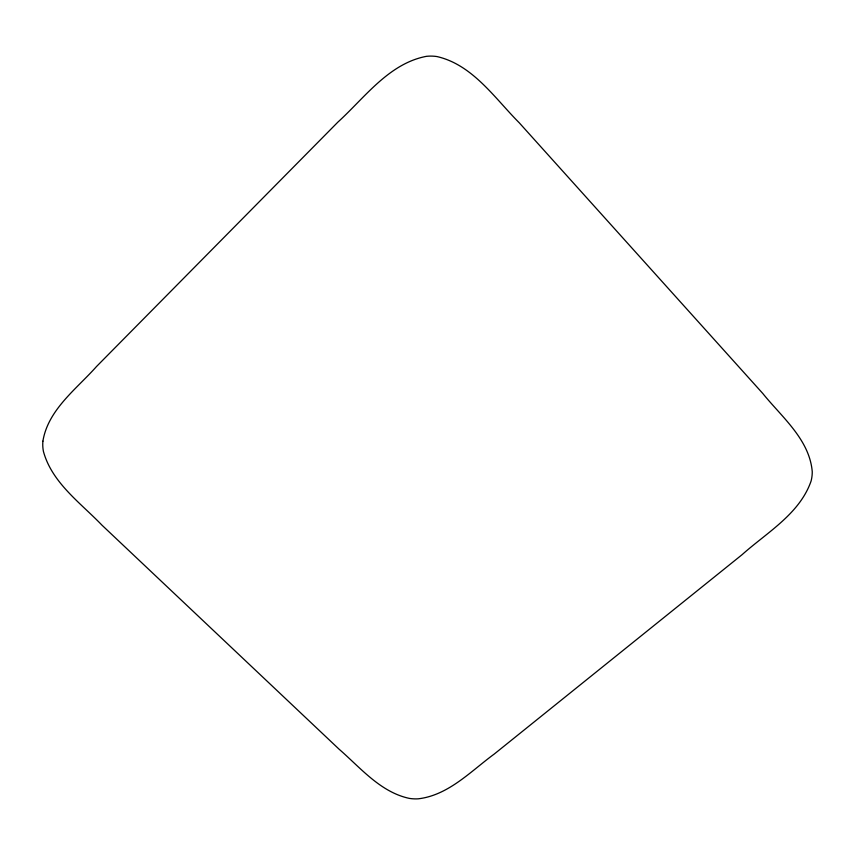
<?xml version="1.0" encoding="UTF-8"?>
<svg xmlns="http://www.w3.org/2000/svg" width="855" height="855" viewBox="0 0 855 855"><rect width="100%" height="100%" fill="white"/><g stroke="black" fill="none" stroke-linecap="round" stroke-linejoin="round"><path stroke-width="1.28" d="M42.9 441.18L42.814 442.313A39.651 35.803 37 0 0 43.413 451.365C51.877 482.733 80.552 502.868 102.002 525.205L339.136 749.236C360.447 767.737 380.486 792.254 409.395 798.399A36.327 32.052 8 0 0 418.159 798.827C448.469 795.321 470.838 771.189 494.243 754.046L742.055 554.703C766.743 532.59 799.735 513.951 811.106 480.991A40.976 37.428 -22.5 0 0 812.25 471.736C809.567 439.47 781.716 417.005 762.735 393.418L519.274 122.821C494.81 98.325 472.74 64.745 436.948 56.558A44.599 42.761 -89 0 0 426.421 56.334C388.854 63.473 364.7 97.727 338.014 121.987L96.487 366.549C76.533 389.046 48.062 409.62 42.9 441.18"/></g></svg>
